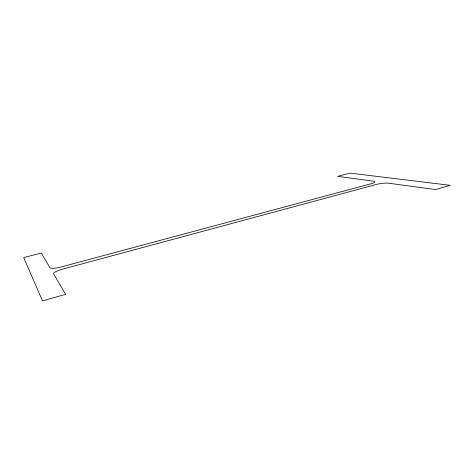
<?xml version="1.0" encoding="UTF-8"?>
<svg xmlns="http://www.w3.org/2000/svg" width="474" height="474" viewBox="0 0 474 474"><rect width="100%" height="100%" fill="white"/><g stroke="black" fill="none" stroke-linecap="round" stroke-linejoin="round"><path stroke-width="0.71" d="M65.608 294.324L42.476 300.877L23.7 257.578L41.309 253.021L49.948 267.703A10.031 2.151 -14 0 0 60.945 267.028L371.308 183.669A8.336 1.546 -8.3 0 0 373.482 181.187L337.601 176.352L350.09 173.123L450.3 185.334L435.47 189.535L388.449 183.201A8.686 1.653 -8 0 0 376.557 184.41L62.402 269.202A10.464 2.346 -14.1 0 0 53.645 273.984L65.608 294.324"/></g></svg>
